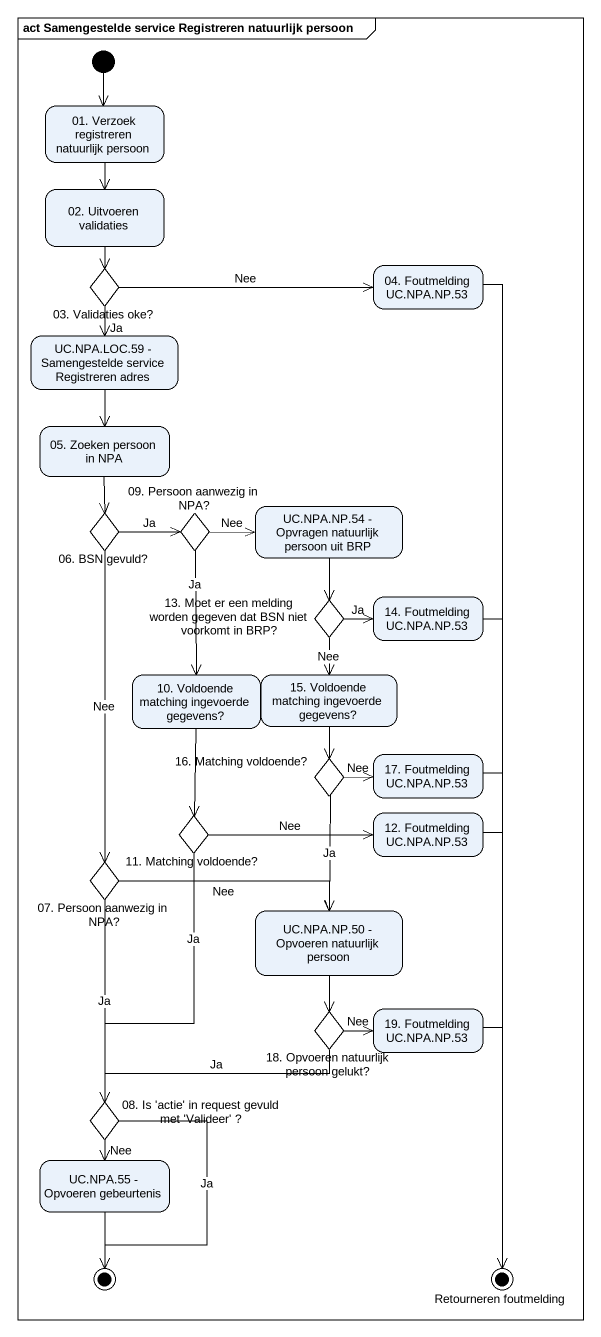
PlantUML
@startuml
mainframe act Samengestelde service Registreren natuurlijk persoon
hide empty description
state "01. Verzoek registreren natuurlijk persoon" as s01_Verzoek_registreren
state "02. Uitvoeren validaties" as s02_Uitvoeren_validaties
state "03. Validaties oke?" as c03_Validaties_oke <<choice>>
state "04. Foutmelding UC.NPA.NP.53" as s04_Foutmelding_UC_NPA_NP_53
state "UC.NPA.LOC.59 - Samengestelde service Registreren adres" as UC_NPA_LOC_59_Samengestelde
state "05. Zoeken persoon in NPA" as s05_Zoeken_persoon_in_NPA
state "06. BSN gevuld?" as c06_BSN_gevuld <<choice>>
state "09. Persoon aanwezig in NPA?" as c09_Persoon_aanwezig_in_NPA <<choice>>
state "UC.NPA.NP.54 - Opvragen natuurlijk persoon uit BRP" as UC_NPA_NP_54_Opvragen
state "13. Moet er een melding worden gegeven dat BSN niet voorkomt in BRP?" as c13_Moet_er_een_melding <<choice>>
state "14. Foutmelding UC.NPA.NP.53" as s14_Foutmelding_UC_NPA_NP_53
state "10. Voldoende matching ingevoerde gegevens?" as s10_Voldoende_matching
state "15. Voldoende matching ingevoerde gegevens?" as s15_Voldoende_matching
state "16. Matching voldoende?" as c16_Matching_voldoende <<choice>>
state "17. Foutmelding UC.NPA.NP.53" as s17_Foutmelding_UC_NPA_NP_53
state "11. Matching voldoende?" as c11_Matching_voldoende <<choice>>
state "12. Foutmelding UC.NPA.NP.53" as s12_Foutmelding_UC_NPA_NP_53
state "07. Persoon aanwezig in NPA?" as c07_Persoon_aanwezig_in_NPA <<choice>>
state "UC.NPA.NP.50 - Opvoeren natuurlijk persoon" as UC_NPA_NP_50_Opvoeren
state "18. Opvoeren natuurlijk persoon gelukt?" as c18_Opvoeren_natuurlijk <<choice>>
state "19. Foutmelding UC.NPA.NP.53" as s19_Foutmelding_UC_NPA_NP_53
state "08. Is 'actie' in request gevuld met 'Valideer' ?" as c08_Is_actie_in_request <<choice>>
state "UC.NPA.55 - Opvoeren gebeurtenis" as UC_NPA_55_Opvoeren
state final1 <<end>>
state "Retourneren foutmelding" as Retourneren_foutmelding <<end>>
[*] --> s01_Verzoek_registreren
s01_Verzoek_registreren --> s02_Uitvoeren_validaties
s02_Uitvoeren_validaties --> c03_Validaties_oke
c03_Validaties_oke -right-> s04_Foutmelding_UC_NPA_NP_53 : Nee
c03_Validaties_oke --> UC_NPA_LOC_59_Samengestelde : Ja
s04_Foutmelding_UC_NPA_NP_53 --> Retourneren_foutmelding
UC_NPA_LOC_59_Samengestelde --> s05_Zoeken_persoon_in_NPA
s05_Zoeken_persoon_in_NPA --> c06_BSN_gevuld
c06_BSN_gevuld -right-> c09_Persoon_aanwezig_in_NPA : Ja
c06_BSN_gevuld --> c07_Persoon_aanwezig_in_NPA : Nee
c09_Persoon_aanwezig_in_NPA -right-> UC_NPA_NP_54_Opvragen : Nee
c09_Persoon_aanwezig_in_NPA --> s10_Voldoende_matching : Ja
UC_NPA_NP_54_Opvragen --> c13_Moet_er_een_melding
c13_Moet_er_een_melding -right-> s14_Foutmelding_UC_NPA_NP_53 : Ja
c13_Moet_er_een_melding --> s15_Voldoende_matching : Nee
s14_Foutmelding_UC_NPA_NP_53 --> Retourneren_foutmelding
s10_Voldoende_matching --> c11_Matching_voldoende
s15_Voldoende_matching --> c16_Matching_voldoende
c16_Matching_voldoende -right-> s17_Foutmelding_UC_NPA_NP_53 : Nee
c16_Matching_voldoende --> UC_NPA_NP_50_Opvoeren : Ja
s17_Foutmelding_UC_NPA_NP_53 --> Retourneren_foutmelding
c11_Matching_voldoende -right-> s12_Foutmelding_UC_NPA_NP_53 : Nee
c11_Matching_voldoende --> c08_Is_actie_in_request : Ja
s12_Foutmelding_UC_NPA_NP_53 --> Retourneren_foutmelding
c07_Persoon_aanwezig_in_NPA -right-> UC_NPA_NP_50_Opvoeren : Nee
c07_Persoon_aanwezig_in_NPA --> c08_Is_actie_in_request : Ja
UC_NPA_NP_50_Opvoeren --> c18_Opvoeren_natuurlijk
c18_Opvoeren_natuurlijk -right-> s19_Foutmelding_UC_NPA_NP_53 : Nee
c18_Opvoeren_natuurlijk -left-> c08_Is_actie_in_request : Ja
s19_Foutmelding_UC_NPA_NP_53 --> Retourneren_foutmelding
c08_Is_actie_in_request --> UC_NPA_55_Opvoeren : Nee
c08_Is_actie_in_request --> final1 : Ja
UC_NPA_55_Opvoeren --> final1
@enduml
